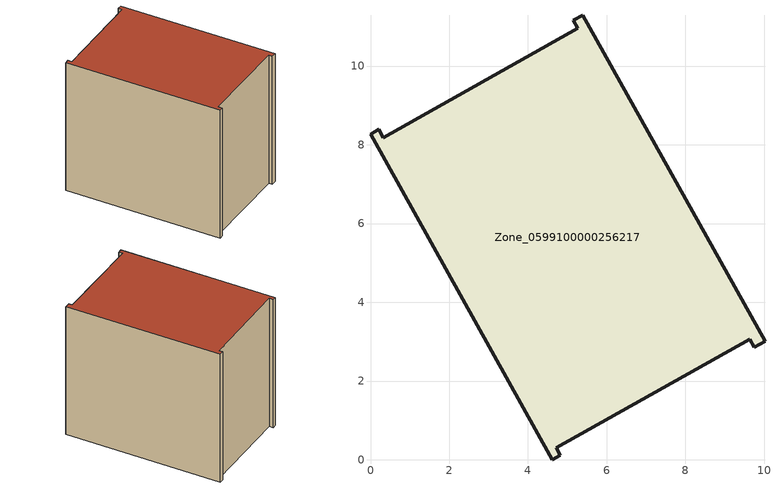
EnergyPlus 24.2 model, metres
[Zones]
Zone_0599100000256217
 floor ground (C_G): 5.39,11.29 10.02,3.02 9.74,2.86 9.63,3.06 4.71,0.31 4.82,0.11 4.62,0 0,8.27 0.21,8.39 0.32,8.18 5.26,10.96 5.15,11.16 z0
 wall outside (C_F): 0.21,8.39 0,8.27 4.62,0 4.82,0.11 4.71,0.31 9.63,3.06 9.74,2.86 10.02,3.02 5.39,11.29 5.15,11.16 5.26,10.96 0.32,8.18 0.21,8.39 z0:8.32
 roof outside (C_R): 5.15,11.16 5.26,10.96 0.32,8.18 0.21,8.39 0,8.27 4.62,0 4.82,0.11 4.71,0.31 9.63,3.06 9.74,2.86 10.02,3.02 5.39,11.29 z8.32
[BUILDING]
Pand.0599100000256217: North Axis=0; Terrain=City; Loads Convergence Tolerance Value=0.04; Temperature Convergence Tolerance Value=0.4; Solar Distribution=FullExterior; Maximum Number of Warmup Days=25; Minimum Number of Warmup Days=1
[Site:Location]
Rotterdam.The.Hague.AP_ZH_NLD Design_Conditions: Latitude=51.96; Longitude=4.45; Time Zone=1; Elevation=-4.5
[SITE:GROUNDTEMPERATURE:BUILDINGSURFACE]
18, 18, 18, 18, 18, 18, 18, 18, 18, 18, 18, 18
[MATERIAL] Thermal Absorptance=0.9; Solar Absorptance=0.7; Visible Absorptance=0.7
Name | Roughness | Thickness | Conductivity | Density | Specific Heat
G.TI.1965-1974 | MediumSmooth | 0.15 | 0.882353 | 540 | 1210
F.TI.1965-1974 | Rough | 0.3 | 0.697674 | 1920 | 840
R.TI.1965-1974 | MediumRough | 0.2 | 0.232558 | 1500 | 1000
[CONSTRUCTION]
C_G: G.TI.1965-1974
C_F: F.TI.1965-1974
C_R: R.TI.1965-1974
[ZONE]
Zone_0599100000256217: Type=1; Multiplier=1; Ceiling Height=Autocalculate; Volume=Autocalculate; Floor Area=autocalculate; Part of Total Floor Area=Yes
[ZONEINFILTRATION:DESIGNFLOWRATE]
Infil_Zone_0599100000256217: Zone or ZoneList or Space or SpaceList=Zone_0599100000256217; Schedule=AlwaysOn; Design Flow Rate Calculation Method=Flow/Area; Flow Rate per Floor Area=0.003; Constant Term Coefficient=1; Temperature Term Coefficient=0; Velocity Term Coefficient=0; Velocity Squared Term Coefficient=0
[HVACTEMPLATE:ZONE:IDEALLOADSAIRSYSTEM]
Zone_0599100000256217: Maximum Heating Supply Air Temperature=50; Minimum Cooling Supply Air Temperature=13; Maximum Heating Supply Air Humidity Ratio=0.0156; Minimum Cooling Supply Air Humidity Ratio=0.0077; Heating Limit=NoLimit; Cooling Limit=NoLimit; Dehumidification Control Type=ConstantSensibleHeatRatio; Cooling Sensible Heat Ratio=0.7; Dehumidification Setpoint=60; Humidification Control Type=None; Humidification Setpoint=30; Outdoor Air Method=None; Outdoor Air Flow Rate per Person=0.00944; Outdoor Air Flow Rate per Zone Floor Area=0; Outdoor Air Flow Rate per Zone=0; Demand Controlled Ventilation Type=None; Outdoor Air Economizer Type=NoEconomizer; Heat Recovery Type=None; Sensible Heat Recovery Effectiveness=0.7; Latent Heat Recovery Effectiveness=0.65
[ZONECONTROL:THERMOSTAT]
ThermostatControl_Zone_0599100000256217: Zone or ZoneList=Zone_0599100000256217; Control Type Schedule=DualSetpointControlType; Control 1=Thermostat_Zone_0599100000256217; Temperature Difference Between Cutout And Setpoint=0
[THERMOSTATSETPOINT:DUALSETPOINT]
Thermostat_Zone_0599100000256217: Heating Setpoint Temperature Schedule=HeatingSetpoint_Zone_0599100000256217; Cooling Setpoint Temperature Schedule=CoolingSetpoint_Zone_0599100000256217
[SCHEDULE:COMPACT]
HeatingSetpoint_Zone_0599100000256217: Through: 12/31, For: AllDays, Until: 24:00, 21
CoolingSetpoint_Zone_0599100000256217: Through: 12/31, For: AllDays, Until: 24:00, 24
DualSetpointControlType: Through: 12/31, For: AllDays, Until: 24:00, 4
AlwaysOn: Through: 12/31, For: AllDays, Until: 24:00, 1
